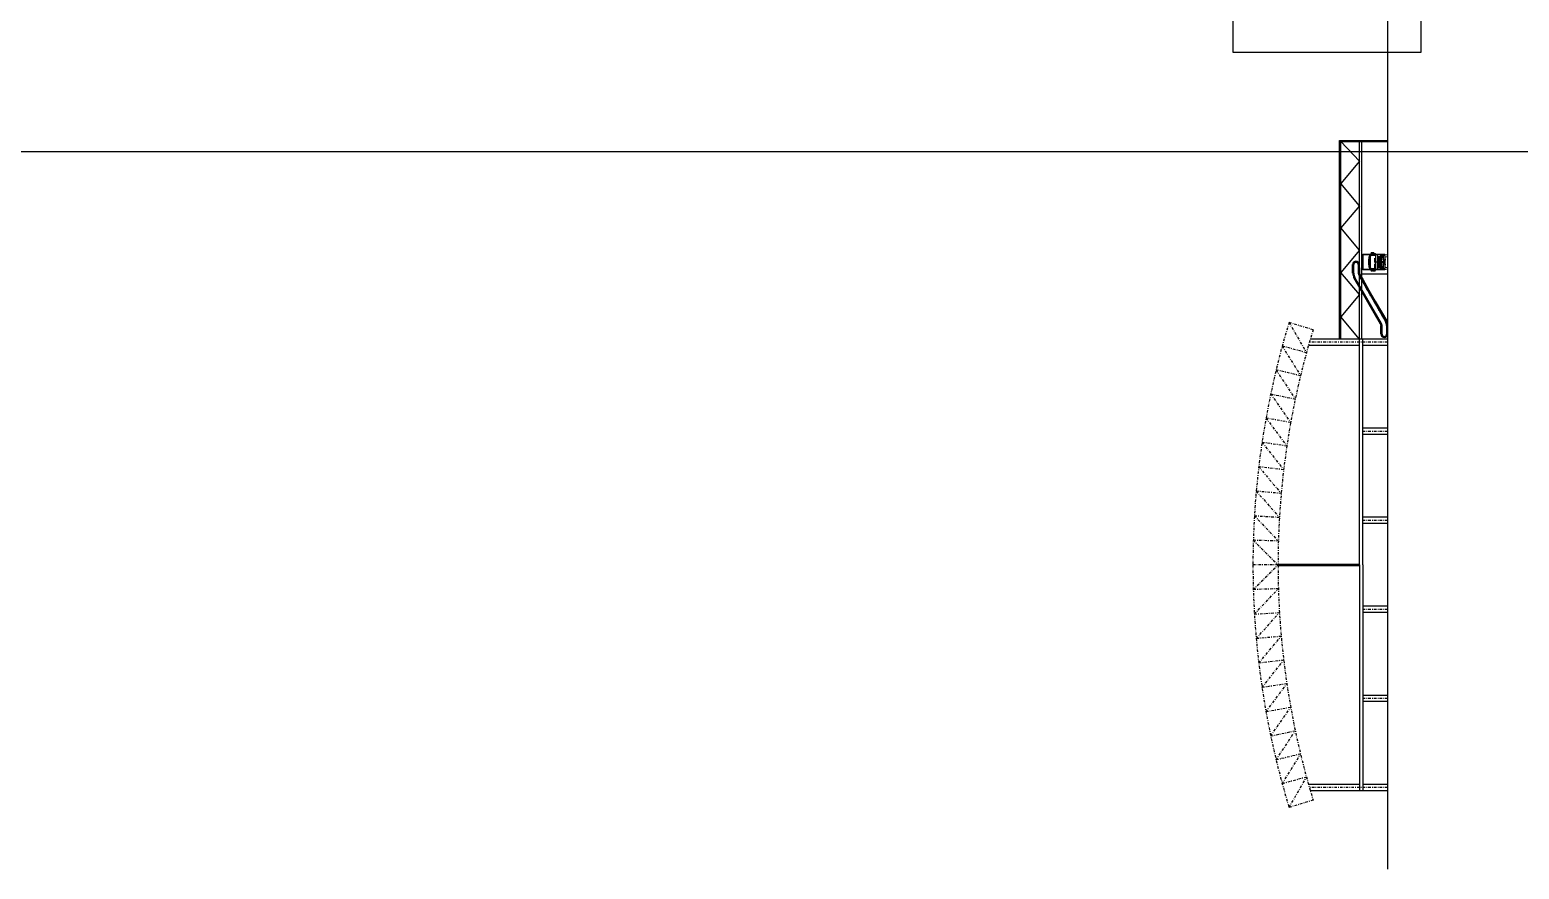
# Model space of a CAD drawing. Header units: millimetres. Extents: x -1 to 12300, y -1929 to 2470.
# Drawn here: x 5758.9 to 5996.3, y -1720.3 to -1586.5 of the extents above; entities that cross this region are included whole.
import ezdxf

# ---------------------------------------------------------------- set-up
doc = ezdxf.new("R2010")
doc.units = ezdxf.units.MM
doc.linetypes.add('DASHDOTBERNUZ', pattern=[0.8, 0.4, -0.2, 0, -0.2])
doc.layers.get('0').update_dxf_attribs({"color": 250})
for name, color, linetype in [('01C', 250, 'Continuous'), ('01E', 250, 'DASHDOTBERNUZ'), ('05C', 1, 'Continuous'), ('0autopista', 200, 'Continuous'), ('_alçat', 7, 'Continuous')]:
    doc.layers.add(name, color=color, linetype=linetype)
doc.layers.add('TR-AUX-OFICINES', color=9, linetype='Continuous', plot=False)
doc.layers.add('viewport', color=241, linetype='Continuous', plot=False)

# ---------------------------------------------------------------- blocks, each defined once
blk = doc.blocks.new('A$C457C49B9')
at = {"layer": '01C', "linetype": 'Continuous', "lineweight": 0}
for p, q in [((0.01, 2.39), (0, 2.22)), ((0.03, 2.55), (0.03, 2.62)), ((0.14, 2.43), (0.05, 2.43)), ((0.14, 2.66), (0.07, 2.66)), ((0.07, 2.51), (0.14, 2.51)), ((0.16, 2.71), (0.1, 2.68)), ((0.1, 2.68), (0.1, 1.99)), ((0.27, 2.71), (0.16, 2.71)), ((0.18, 2.55), (0.18, 2.62)), ((0.18, 2.39), (0.18, 2.07)), ((0.22, 4), (2.72, 4)), ((0.22, 4), (0.22, 2.75)), ((0.22, 3.93), (2.72, 3.93)), ((0.22, 2.64), (0.22, 1.99)), ((0.31, 2.68), (0.27, 2.71)), ((0.31, 3.93), (0.31, 2.75)), ((0.39, 2.68), (0.31, 2.68)), ((0.31, 2.64), (0.31, 2.02)), ((0.33, 1.63), (0.39, 2.79)), ((0.43, 1.97), (0.47, 2.67)), ((0.49, 2.84), (0.55, 2.86)), ((0.52, 2.97), (0.55, 2.98)), ((0.54, 2.74), (1.04, 2.77)), ((0.7, 3.01), (0.55, 2.98)), ((0.7, 2.89), (0.55, 2.86)), ((0.7, 3.01), (1, 3.02)), ((0.7, 2.89), (1.26, 2.92)), ((1, 3.03), (1.03, 3.08)), ((1.94, 3.03), (1, 3.03)), ((1, 2.98), (1, 3.03)), ((1, 2.98), (1.94, 2.98)), ((1.03, 3.08), (1.91, 3.08)), ((1.04, 2.77), (1.89, 2.77)), ((1.26, 2.92), (1.68, 2.92)), ((2.24, 2.89), (1.68, 2.92)), ((2.39, 2.74), (1.89, 2.77)), ((1.91, 3.08), (1.94, 3.03)), ((1.94, 2.98), (1.94, 3.03)), ((2.24, 3.01), (1.94, 3.02)), ((2.24, 3.01), (2.38, 2.98)), ((2.24, 2.89), (2.38, 2.86)), ((2.42, 2.97), (2.38, 2.98)), ((2.45, 2.84), (2.38, 2.86)), ((2.5, 1.97), (2.47, 2.67)), ((2.6, 1.63), (2.54, 2.79)), ((2.55, 2.68), (2.63, 2.68)), ((2.63, 3.93), (2.63, 2.75)), ((2.63, 2.68), (2.66, 2.71)), ((2.63, 2.64), (2.63, 2.02)), ((2.66, 2.71), (2.78, 2.71)), ((2.72, 4), (2.72, 2.75)), ((2.72, 2.64), (2.72, 1.99)), ((2.77, 2.62), (2.77, 2.25)), ((2.78, 2.71), (2.84, 2.68)), ((2.81, 2.66), (2.95, 2.65)), ((2.84, 2.68), (2.84, 1.99)), ((2.99, 2.26), (2.99, 2.61)), ((0.02, 2.06), (0, 2.22)), ((0.14, 2.03), (0.05, 2.03)), ((0.1, 1.99), (0.34, 1.87)), ((0.22, 1.45), (0.22, 1.85)), ((0.29, 1.45), (0.22, 1.37)), ((0.22, 0.53), (0.22, 1.37)), ((0.25, 0.73), (0.25, 0.92)), ((1.28, 0.47), (0.27, 0.47)), ((0.29, 1.59), (0.3, 1.23)), ((0.29, 0.33), (0.29, 0.41)), ((0.29, 0.41), (0.33, 0.41)), ((0.33, 0.33), (0.29, 0.33)), ((2.63, 0.98), (0.31, 0.98)), ((0.31, 0.67), (0.31, 0.57)), ((2.63, 0.67), (0.31, 0.67)), ((0.31, 0.57), (0.42, 0.57)), ((0.33, 1.63), (2.61, 1.63)), ((0.33, 0.47), (0.33, 0.14)), ((0.35, 0.06), (0.33, 0.14)), ((2.56, 1.15), (0.38, 1.15)), ((0.7, 1.08), (0.38, 1.08)), ((0.7, 1.03), (0.38, 1.03)), ((0.38, 0.77), (0.38, 0.86)), ((0.42, 0.57), (0.42, 0.67)), ((0.43, 1.97), (1.01, 1.98)), ((0.43, 0.92), (0.74, 0.92)), ((0.74, 0.71), (0.43, 0.71)), ((0.46, 1.59), (2.47, 1.59)), ((0.46, 1.54), (1.3, 1.54)), ((0.46, 1.49), (1.27, 1.49)), ((0.46, 1.44), (1.25, 1.44)), ((0.46, 1.39), (1.24, 1.39)), ((0.46, 1.34), (1.25, 1.34)), ((0.46, 1.3), (1.26, 1.3)), ((0.46, 1.25), (1.3, 1.25)), ((0.46, 1.2), (2.47, 1.2)), ((0.46, 0.86), (0.46, 0.77)), ((0.48, 0.88), (0.73, 0.88)), ((0.73, 0.75), (0.48, 0.75)), ((1.71, 1.88), (0.51, 1.88)), ((0.82, 2.11), (0.53, 2.09)), ((0.6, 0.06), (0.62, 0.14)), ((0.62, 0.47), (0.62, 0.14)), ((1.01, 0.4), (0.62, 0.42)), ((0.74, 1.11), (0.7, 1.08)), ((0.74, 1.11), (2.19, 1.11)), ((0.76, 0.86), (0.76, 0.77)), ((0.8, 1.02), (2.13, 1.02)), ((0.8, 0.86), (0.8, 0.77)), ((1.18, 2.09), (0.82, 2.11)), ((0.9, 1.93), (1.17, 1.93)), ((1.01, 1.98), (1.93, 1.98)), ((1.01, 0.98), (1.01, 0.67)), ((1.01, 0.47), (1.01, 0.38)), ((1.01, 0.38), (1.14, 0.38)), ((1.26, 1.93), (1.03, 2.1)), ((1.07, 0.38), (1.07, 0.47)), ((1.12, 0.67), (1.12, 0.59)), ((1.12, 0.59), (1.24, 0.59)), ((1.14, 0.38), (1.14, 0.47)), ((1.14, 0.4), (1.79, 0.4)), ((1.18, 0.67), (1.28, 0.54)), ((1.23, 1.88), (2.42, 1.88)), ((1.28, 0.54), (1.65, 0.54)), ((1.31, 0.93), (1.31, 0.86)), ((1.31, 0.93), (1.63, 0.93)), ((1.31, 0.86), (1.63, 0.86)), ((1.33, 0.47), (1.31, 0.51)), ((1.6, 0.47), (1.33, 0.47)), ((1.47, 1.39), (1.34, 1.32)), ((1.67, 2.11), (1.38, 2.09)), ((1.47, 1.39), (1.47, 1.54)), ((1.47, 1.39), (1.6, 1.32)), ((1.6, 0.47), (1.63, 0.51)), ((1.63, 0.93), (1.63, 0.86)), ((2.47, 1.54), (1.64, 1.54)), ((2.47, 1.25), (1.64, 1.25)), ((1.76, 0.67), (1.65, 0.54)), ((1.66, 0.47), (2.66, 0.47)), ((2.06, 2.09), (1.67, 2.11)), ((2.47, 1.49), (1.67, 1.49)), ((2.47, 1.3), (1.67, 1.3)), ((2.47, 1.44), (1.69, 1.44)), ((2.47, 1.39), (1.69, 1.39)), ((2.47, 1.34), (1.69, 1.34)), ((1.82, 0.59), (1.7, 0.59)), ((2.03, 1.93), (1.77, 1.93)), ((1.79, 0.38), (1.79, 0.47)), ((1.93, 0.38), (1.79, 0.38)), ((1.82, 0.67), (1.82, 0.59)), ((1.86, 0.38), (1.86, 0.47)), ((2.11, 1.93), (1.88, 2.1)), ((2.5, 1.97), (1.93, 1.98)), ((1.93, 0.98), (1.93, 0.67)), ((1.93, 0.47), (1.93, 0.38)), ((1.93, 0.4), (2.31, 0.42)), ((2.14, 0.86), (2.14, 0.77)), ((2.18, 0.86), (2.18, 0.77)), ((2.19, 1.11), (2.23, 1.08)), ((2.51, 0.92), (2.2, 0.92)), ((2.46, 0.88), (2.2, 0.88)), ((2.2, 0.75), (2.46, 0.75)), ((2.2, 0.71), (2.51, 0.71)), ((2.23, 1.08), (2.56, 1.08)), ((2.23, 1.03), (2.56, 1.03)), ((2.32, 0.47), (2.32, 0.14)), ((2.33, 0.06), (2.32, 0.14)), ((2.48, 0.86), (2.48, 0.77)), ((2.52, 0.57), (2.52, 0.67)), ((2.63, 0.57), (2.52, 0.57)), ((2.56, 0.77), (2.56, 0.86)), ((2.84, 1.99), (2.59, 1.87)), ((2.59, 0.06), (2.61, 0.14)), ((2.61, 0.47), (2.61, 0.14)), ((2.64, 0.41), (2.61, 0.41)), ((2.61, 0.33), (2.64, 0.33)), ((2.63, 0.67), (2.63, 0.57)), ((2.65, 1.59), (2.64, 1.23)), ((2.64, 0.33), (2.64, 0.41)), ((2.65, 1.45), (2.72, 1.37)), ((2.68, 0.73), (2.68, 0.92)), ((2.72, 1.45), (2.72, 1.85)), ((2.72, 0.53), (2.72, 1.37)), ((2.82, 2.21), (2.95, 2.22)), ((0.52, 0), (0.42, 0)), ((2.41, 0), (2.51, 0))]:
    blk.add_line(p, q, dxfattribs=at)
for centre, major_axis, start_param, end_param in [((0.05, 2.39), (0, -0.0401), 3.126209, 4.679434), ((0.07, 2.62), (0, -0.0401), 3.141593, 4.712389), ((0.07, 2.55), (0, -0.0401), 4.712389, 6.283185), ((0.14, 2.62), (0, -0.0401), 1.570796, 3.141593), ((0.14, 2.55), (0, -0.0401), 0, 1.570796), ((0.14, 2.39), (0, -0.0401), 1.570796, 3.126209), ((0.59, 2.78), (0, -0.201), 3.500363, 4.660182), ((0.55, 2.69), (0, -0.16), 3.500363, 4.660182), ((0.55, 2.66), (0, -0.0802), 3.193719, 4.666179), ((2.39, 2.66), (0, -0.0802), 1.617006, 3.089466), ((2.35, 2.78), (0, -0.201), 1.623003, 2.782822), ((2.39, 2.69), (0, -0.16), 1.623003, 2.782822), ((2.81, 2.62), (0, -0.0401), 3.109346, 4.712389), ((2.95, 2.61), (0, -0.0401), 1.560044, 3.109346), ((0.05, 2.07), (0, -0.0401), 4.808863, 6.283185), ((0.14, 2.07), (0, -0.0401), 0, 1.570796), ((0.27, 0.53), (0, -0.0561), 4.712389, 6.283185), ((0.31, 0.92), (0, -0.0561), 3.141593, 4.712389), ((0.31, 0.73), (0, -0.0561), 4.712389, 6.283185), ((0.33, 1.59), (0, -0.0401), 3.141593, 4.75851), ((0.38, 1.23), (0, -0.0802), 4.75851, 6.283185), ((0.42, 0.08), (0, -0.0802), 4.923015, 6.283185), ((0.43, 0.86), (0, -0.0561), 3.141593, 4.712389), ((0.43, 0.77), (0, -0.0561), 4.712389, 6.283185), ((0.51, 1.96), (0, -0.0802), 4.666179, 6.283185), ((0.48, 0.86), (0, -0.0241), 3.141593, 4.712389), ((0.48, 0.77), (0, -0.0241), 4.712389, 6.283185), ((0.52, 0.08), (0, -0.0802), 0, 1.36017), ((0.73, 0.86), (0, -0.0241), 1.570796, 3.141593), ((0.73, 0.77), (0, -0.0241), 0, 1.570796), ((0.74, 0.86), (0, -0.0561), 1.570796, 3.141593), ((0.74, 0.77), (0, -0.0561), 0, 1.570796), ((2.2, 0.86), (0, -0.0561), 3.141593, 4.712389), ((2.2, 0.77), (0, -0.0561), 4.712389, 6.283185), ((2.2, 0.86), (0, -0.0241), 3.141593, 4.712389), ((2.2, 0.77), (0, -0.0241), 4.712389, 6.283185), ((2.41, 0.08), (0, -0.0802), 4.923015, 6.283185), ((2.42, 1.96), (0, -0.0802), 0, 1.617006), ((2.46, 0.86), (0, -0.0241), 1.570796, 3.141593), ((2.46, 0.77), (0, -0.0241), 0, 1.570796), ((2.51, 0.86), (0, -0.0561), 1.570796, 3.141593), ((2.51, 0.77), (0, -0.0561), 0, 1.570796), ((2.51, 0.08), (0, -0.0802), 0, 1.36017), ((2.56, 1.23), (0, -0.0802), 0, 1.524675), ((2.61, 1.59), (0, -0.0401), 1.524675, 3.141593), ((2.63, 0.92), (0, -0.0561), 1.570796, 3.141593), ((2.63, 0.73), (0, -0.0561), 0, 1.570796), ((2.66, 0.53), (0, -0.0561), 0, 1.570796), ((2.81, 2.25), (0, -0.0401), 4.712389, 6.363015), ((2.95, 2.26), (0, -0.0401), 0.07983, 1.560044)]:
    blk.add_ellipse(centre, major_axis=major_axis, ratio=0.991311, start_param=start_param, end_param=end_param, dxfattribs=at)
for centre, major_axis in [((1.47, 1.39), (0, -0.15)), ((1.47, 1.75), (0, -0.0407))]:
    blk.add_ellipse(centre, major_axis=major_axis, ratio=0.991311, dxfattribs=at)
blk = doc.blocks.new('escalamec')
for p, q in [((1.6, 1.14), (8.97, 5.4)), ((1.62, 1.12), (8.98, 5.37)), ((1.64, 1.08), (9.01, 5.33)), ((1.69, 1), (9.05, 5.25)), ((9.73, 5.6), (11.1, 5.6)), ((9.73, 5.57), (11.1, 5.57)), ((9.73, 5.52), (11.1, 5.52)), ((9.73, 5.43), (11.1, 5.43)), ((9.41, 4.63), (2, 0.35)), ((9.46, 4.55), (2.04, 0.27)), ((9.48, 4.51), (2.07, 0.23)), ((7.02, 3), (5.29, 2)), ((8.75, 4), (7.02, 3)), ((9.52, 4.44), (8.75, 4)), ((11.1, 4.72), (9.73, 4.72)), ((11.1, 4.62), (9.73, 4.62)), ((11.1, 4.58), (9.73, 4.58)), ((10.6, 4.5), (9.73, 4.5)), ((0, 1.08), (1.37, 1.08)), ((0, 1.05), (1.37, 1.05)), ((0, 1), (1.37, 1)), ((0, 0.91), (1.37, 0.91)), ((1.37, 0.2), (0, 0.2)), ((0, 0), (0, 0.1)), ((1.37, 0.1), (0, 0.1)), ((1.37, 0.05), (0, 0.05)), ((0, 0), (1.62, 0)), ((3.55, 1), (2.11, 0.16)), ((5.29, 2), (3.55, 1))]:
    blk.add_line(p, q)
for points in [[(6.01, 2.5), (5.65, 2.5, 0.167416), (5.71, 2.33)], [(6.31, 2.67), (5.95, 2.67, 0.167416), (6.01, 2.5)], [(6.61, 2.85), (6.25, 2.85, 0.167416), (6.31, 2.67)], [(6.91, 3.02), (6.55, 3.02, 0.167416), (6.61, 2.85)], [(7.21, 3.19), (6.85, 3.19, 0.167416), (6.91, 3.02)], [(7.51, 3.37), (7.15, 3.37, 0.167416), (7.21, 3.19)], [(7.81, 3.54), (7.45, 3.54, 0.167416), (7.51, 3.37)], [(8.11, 3.71), (7.75, 3.71, 0.167416), (7.81, 3.54)], [(8.41, 3.89), (8.05, 3.89, 0.167416), (8.11, 3.71)], [(8.71, 4.06), (8.35, 4.06, 0.167416), (8.41, 3.89)], [(9.01, 4.23), (8.65, 4.23, 0.167416), (8.71, 4.06)], [(9.31, 4.41), (8.95, 4.41, 0.167416), (9.01, 4.23)], [(9.73, 4.58), (9.25, 4.58, 0.167416), (9.31, 4.41)], [(2.11, 0.25), (1.75, 0.25, 0.200043), (1.83, 0.05, 0.200043)], [(2.41, 0.42), (2.05, 0.42, 0.167416), (2.11, 0.25)], [(2.71, 0.6), (2.35, 0.6, 0.167416), (2.41, 0.42)], [(3.01, 0.77), (2.65, 0.77, 0.167416), (2.71, 0.6)], [(3.31, 0.94), (2.95, 0.94, 0.167416), (3.01, 0.77)], [(3.61, 1.12), (3.25, 1.12, 0.167416), (3.31, 0.94)], [(3.91, 1.29), (3.55, 1.29, 0.167416), (3.61, 1.12)], [(4.21, 1.46), (3.85, 1.46, 0.167416), (3.91, 1.29)], [(4.51, 1.64), (4.15, 1.64, 0.167416), (4.21, 1.46)], [(4.81, 1.81), (4.45, 1.81, 0.167416), (4.51, 1.64)], [(5.11, 1.98), (4.75, 1.98, 0.167416), (4.81, 1.81)], [(5.41, 2.15), (5.05, 2.15, 0.167416), (5.11, 1.98)], [(5.71, 2.33), (5.35, 2.33, 0.167416), (5.41, 2.15)]]:
    blk.add_lwpolyline(points, format="xyb")
blk.add_lwpolyline([(10.6, 4.5), (11.1, 4.5), (11.1, 4.62)])
for centre, radius, start, end in [((9.73, 4.07), 1.52, 90, 120), ((9.73, 4.07), 1.5, 90, 120), ((9.73, 4.07), 1.45, 90, 120), ((9.73, 4.07), 1.36, 90, 120), ((11.1, 5.07), 0.525, 270, 90), ((11.1, 5.07), 0.5, 270, 90), ((11.1, 5.07), 0.45, 270, 90), ((11.1, 5.07), 0.357, 270, 90), ((9.73, 4.07), 0.643, 90, 120), ((9.73, 4.07), 0.55, 90, 120), ((9.73, 4.07), 0.5, 90, 120), ((9.73, 4.07), 0.425, 90, 120), ((0, 0.55), 0.525, 90, 270), ((0, 0.55), 0.5, 90, 270), ((0, 0.55), 0.45, 90, 270), ((0, 0.55), 0.357, 90, 270), ((1.37, 1.55), 0.475, 270, 300), ((1.37, 1.55), 0.5, 270, 300), ((1.37, 1.55), 0.55, 270, 300), ((1.37, 1.55), 0.643, 270, 300), ((1.37, 1.55), 1.36, 270, 300), ((1.37, 1.55), 1.45, 270, 300), ((1.37, 1.55), 1.5, 270, 300), ((1.37, 1.55), 1.57, 279.3121, 300)]:
    blk.add_arc(centre, radius, start, end)

msp = doc.modelspace()

# ---------------------------------------------------------------- linework, layer by layer
at = {"layer": '01C'}
for p, q in [((5967.655, -1635.784), (5967.655, -1604.084)), ((5967.655, -1604.084), (5975.355, -1604.084)), ((5967.855, -1635.784), (5967.855, -1604.284)), ((5967.855, -1604.284), (5975.355, -1604.284)), ((5970.855, -1607.403), (5967.855, -1604.284)), ((5970.855, -1607.403), (5967.855, -1610.951)), ((5970.855, -1614.499), (5967.855, -1610.951)), ((5970.855, -1614.499), (5967.855, -1618.046)), ((5970.855, -1621.594), (5967.855, -1618.046)), ((5970.855, -1621.594), (5967.855, -1625.141)), ((5970.855, -1628.689), (5967.855, -1625.141)), ((5970.855, -1628.689), (5967.855, -1632.237)), ((5970.855, -1635.784), (5967.855, -1632.237)), ((5970.855, -1635.784), (5963, -1635.784)), ((5975.355, -1635.784), (5971.355, -1635.784)), ((5970.855, -1636.784), (5962.713, -1636.784)), ((5975.355, -1636.784), (5971.355, -1636.784)), ((5975.355, -1649.984), (5971.355, -1649.984)), ((5975.355, -1650.984), (5971.355, -1650.984)), ((5975.355, -1664.184), (5971.355, -1664.184)), ((5975.355, -1665.184), (5971.355, -1665.184)), ((5975.355, -1678.384), (5971.355, -1678.384)), ((5975.355, -1679.384), (5971.355, -1679.384)), ((5975.355, -1692.584), (5971.355, -1692.584)), ((5975.355, -1693.584), (5971.355, -1693.584)), ((5970.855, -1706.784), (5962.713, -1706.784)), ((5975.355, -1706.784), (5971.355, -1706.784)), ((5970.855, -1707.784), (5963, -1707.784)), ((5975.355, -1707.784), (5971.355, -1707.784))]:
    msp.add_line(p, q, dxfattribs=at)
msp.add_lwpolyline([(5970.855, -1635.784), (5970.855, -1604.284), (5971.154, -1604.284), (5971.154, -1635.784)], close=True, dxfattribs=at)
at = {"layer": '01E'}
for p, q in [((5959.622, -1633.117), (5962.391, -1637.94)), ((5963.448, -1634.284), (5959.622, -1633.117)), ((5962.391, -1637.94), (5958.533, -1636.887)), ((5958.533, -1636.887), (5961.444, -1641.625)), ((5975.355, -1636.284), (5962.855, -1636.284)), ((5961.444, -1641.625), (5957.555, -1640.687)), ((5957.555, -1640.687), (5960.606, -1645.337)), ((5956.691, -1644.514), (5960.606, -1645.337)), ((5956.691, -1644.514), (5959.878, -1649.072)), ((5959.878, -1649.072), (5955.941, -1648.365)), ((5955.941, -1648.365), (5959.261, -1652.827)), ((5959.261, -1652.827), (5955.305, -1652.237)), ((5955.305, -1652.237), (5958.755, -1656.598)), ((5975.355, -1650.484), (5971.355, -1650.484)), ((5958.755, -1656.598), (5954.784, -1656.126)), ((5954.784, -1656.126), (5958.362, -1660.383)), ((5958.362, -1660.383), (5954.378, -1660.028)), ((5954.378, -1660.028), (5958.08, -1664.178)), ((5954.087, -1663.941), (5958.08, -1664.178)), ((5954.087, -1663.941), (5957.912, -1667.979)), ((5975.355, -1664.684), (5971.355, -1664.684)), ((5957.912, -1667.979), (5953.913, -1667.861)), ((5953.913, -1667.861), (5957.855, -1671.784)), ((5957.855, -1671.784), (5953.855, -1671.784)), ((5953.913, -1675.707), (5957.855, -1671.784)), ((5957.912, -1675.589), (5953.913, -1675.707)), ((5954.087, -1679.627), (5957.912, -1675.589)), ((5954.087, -1679.627), (5958.08, -1679.391)), ((5954.378, -1683.54), (5958.08, -1679.391)), ((5975.355, -1678.884), (5971.355, -1678.884)), ((5958.362, -1683.185), (5954.378, -1683.54)), ((5954.784, -1687.443), (5958.362, -1683.185)), ((5958.755, -1686.97), (5954.784, -1687.443)), ((5955.305, -1691.332), (5958.755, -1686.97)), ((5959.261, -1690.742), (5955.305, -1691.332)), ((5955.941, -1695.203), (5959.261, -1690.742)), ((5959.878, -1694.496), (5955.941, -1695.203)), ((5956.691, -1699.055), (5959.878, -1694.496)), ((5975.355, -1693.084), (5971.355, -1693.084)), ((5956.691, -1699.055), (5960.606, -1698.231)), ((5957.555, -1702.882), (5960.606, -1698.231)), ((5961.444, -1701.943), (5957.555, -1702.882)), ((5958.533, -1706.682), (5961.444, -1701.943)), ((5962.391, -1705.629), (5958.533, -1706.682)), ((5959.622, -1710.451), (5962.391, -1705.629)), ((5975.355, -1707.284), (5962.855, -1707.284)), ((5963.448, -1709.284), (5959.622, -1710.451))]:
    msp.add_line(p, q, dxfattribs=at)
for radius, start, end in [(132.525, 163.03593, 180), (128.525, 163.03593, 180), (132.525, 180, 196.96407), (128.525, 180, 196.96407)]:
    msp.add_arc((6086.38, -1671.784), radius, start, end, dxfattribs=at)
at = {"layer": '05C'}
for p, q in [((5975.355, -1593.895), (5975.355, -1375.515)), ((5975.355, -1720.306), (5975.355, -1593.895)), ((5971.355, -1635.784), (5970.855, -1635.784)), ((5970.855, -1671.784), (5970.855, -1635.784)), ((5971.355, -1671.784), (5971.355, -1635.784)), ((5970.855, -1671.784), (5970.855, -1707.784)), ((5971.355, -1671.784), (5971.355, -1707.784)), ((5971.355, -1707.784), (5970.855, -1707.784))]:
    msp.add_line(p, q, dxfattribs=at)
at = {"layer": '0autopista'}
msp.add_line((5041.235, -1605.857), (7431.545, -1605.857), dxfattribs=at)
at = {"layer": '_alçat'}
for p, q in [((5971.154, -1625.372), (5975.355, -1625.372)), ((5957.855, -1671.684), (5970.855, -1671.684)), ((5957.855, -1671.784), (5970.855, -1671.784)), ((5957.855, -1671.884), (5970.855, -1671.884))]:
    msp.add_line(p, q, dxfattribs=at)
at = {"layer": 'viewport'}
msp.add_lwpolyline([(5980.663, -1590.004), (5980.663, -1370.004), (5950.663, -1370.004), (5950.663, -1590.004)], close=True, dxfattribs=at)

# ---------------------------------------------------------------- block references
at = {"layer": '_alçat', "rotation": 90}
msp.add_blockref('escalamec', (5975.355, -1634.994), dxfattribs=at)
at = {"layer": 'TR-AUX-OFICINES', "rotation": 90}
msp.add_blockref('A$C457C49B9', (5975.355, -1624.955), dxfattribs=at)

doc.saveas('drawing.dxf')
